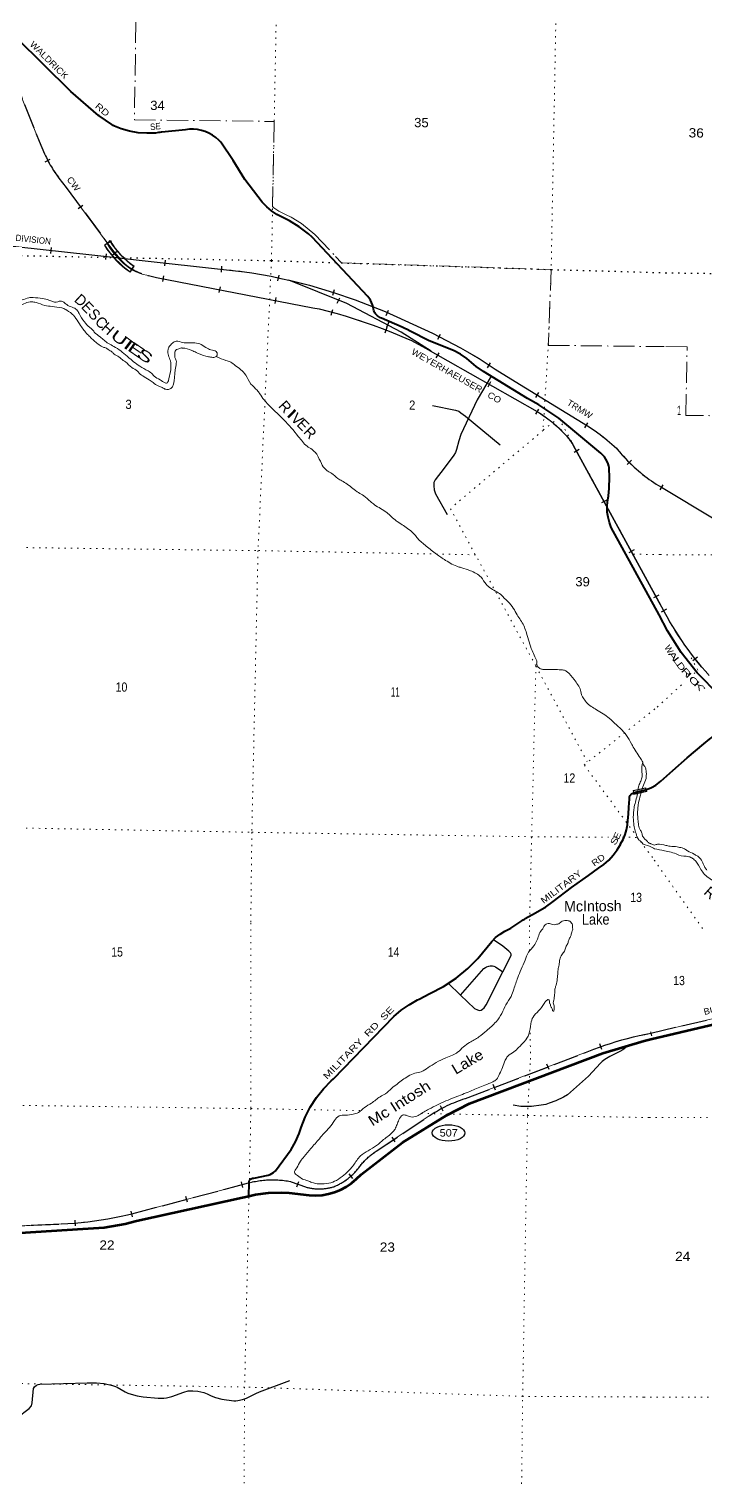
# Model space of a CAD drawing. Header units: feet. Extents: x -518066 to -250644, y -364975 to -177792.
# Drawn here: x -451300 to -438504, y -235210 to -207781 of the extents above; entities that cross this region are included whole.
import ezdxf
from ezdxf.enums import TextEntityAlignment as Align

# ---------------------------------------------------------------- set-up
doc = ezdxf.new("R2010")
doc.units = ezdxf.units.FT
doc.header["$LTSCALE"] = 80
doc.header["$PDMODE"] = 32
doc.header["$PDSIZE"] = 40
for name, pattern in [('DOT_DASHED', [7.7, 5, -1.2, 0.3, -1.2]), ('DOTTED', [1.5, 0.3, -1.2]), ('LONG_DASHED', [7.5, 6, -1.5])]:
    doc.linetypes.add(name, pattern=pattern)
for name, color, linetype, lineweight in [('17', 7, 'Continuous', 25), ('23', 7, 'Continuous', 70), ('26', 7, 'Continuous', 40), ('29', 7, 'Continuous', 25), ('34', 7, 'Continuous', 25), ('39', 7, 'Continuous', 13), ('41', 7, 'Continuous', 13), ('44', 7, 'DOT_DASHED', 13), ('6', 7, 'DOTTED', 25), ('61', 7, 'Continuous', 13), ('63', 7, 'Continuous', 25), ('7', 7, 'DOTTED', 13)]:
    doc.layers.add(name, color=color, linetype=linetype, lineweight=lineweight)
doc.layers.add('27', color=7, linetype='Continuous')

msp = doc.modelspace()

# ---------------------------------------------------------------- linework, layer by layer
at = {"layer": '17'}
msp.add_ellipse((-443357.71, -228692.23), major_axis=(-309.24, 1), ratio=0.500121, dxfattribs=at)
at = {"layer": '23'}
for points in [[(-439529.34, -226914.04), (-434125.42, -225642.27), (-431468.5, -225016.96)], [(-447139.09, -229888.56), (-447012.86, -229858.75), (-446763.25, -229826.82), (-446511.67, -229821.15), (-446371.89, -229829.41), (-445996.48, -229872.32), (-445874.56, -229876.67), (-445752.85, -229868.26), (-445632.69, -229847.17), (-445515.4, -229813.63), (-445402.25, -229768.02), (-445294.48, -229710.83), (-445193.29, -229642.69), (-445099.77, -229564.35), (-445014.96, -229476.66), (-445014.71, -229476.38), (-444232.1, -228874.19), (-443390.83, -228357.12), (-442960.15, -228136.66), (-440437.81, -227182.86), (-439657.02, -226949.31), (-439529.34, -226914.04)], [(-452065.04, -230619.61), (-450278.6, -230511.27), (-449875.95, -230483.72), (-449478.38, -230414.24), (-449263.02, -230358.28), (-447257.77, -229916.6), (-447139.09, -229888.56)]]:
    msp.add_lwpolyline(points, dxfattribs=at)
at = {"layer": '26'}
for points in [[(-439374.57, -218877.82), (-440277.3, -217225.05), (-440277.7, -217224.48), (-440312.89, -217129.55), (-440337.98, -217031.46), (-440352.67, -216931.28), (-440356.8, -216830.12), (-440350.35, -216729.07), (-440333.36, -216629.26), (-440331.61, -216621.59), (-440316.51, -216487.99), (-440310.14, -216265.24), (-440318.56, -216113.86), (-440319.95, -216088.92), (-440325.32, -216063.86), (-440338.82, -216017.67), (-440357.65, -215971.75), (-440381.17, -215928.06), (-440409.14, -215887.06), (-440441.23, -215849.21), (-440477.11, -215814.93), (-440516.37, -215784.58), (-441079.84, -215309.1), (-441271.68, -215153.37), (-441648.1, -214902.46), (-441865.85, -214780.82), (-442698.9, -214270.58), (-442837.01, -214172.69), (-442965.15, -214060.09), (-443009.59, -214025.23), (-443132.65, -213942.31), (-443263.7, -213872.71), (-443721.95, -213690.72), (-444084.59, -213508.51), (-444144.38, -213472.51), (-444184.78, -213453.53), (-444209.92, -213441.72), (-444234.78, -213430.82), (-444630.25, -213257.3), (-444643.25, -213252.2), (-444665.34, -213241.36), (-444686.19, -213228.27), (-444705.54, -213213.07), (-444723.21, -213195.93), (-444738.99, -213177.04), (-444752.7, -213156.6), (-444764.21, -213134.84), (-444773.37, -213112), (-444780.1, -213088.33), (-444786.31, -213052.33), (-444798.94, -213005.37), (-444816.41, -212959.99), (-444838.52, -212916.68), (-444848.77, -212900.93), (-444865.02, -212875.95), (-444888.42, -212850.93), (-445939.29, -211727.26), (-446010.3, -211663.17), (-446184.18, -211528.48), (-446371.18, -211412.71), (-446569.26, -211317.11), (-446608.61, -211294.58), (-446708.22, -211227.59), (-446800.28, -211150.55), (-446883.78, -211064.32), (-447216.75, -210633.68), (-447433.2, -210269.71), (-447667.43, -209925.87), (-447705.84, -209885.77), (-447763.42, -209835.64), (-447825.91, -209791.81), (-447892.64, -209754.75), (-447962.89, -209724.86), (-448035.87, -209702.49), (-448110.79, -209687.86), (-448186.83, -209681.15), (-448263.15, -209682.42), (-448338.93, -209691.66), (-448788.16, -209737.74), (-448795.64, -209738.86), (-448820.6, -209742.6), (-448845.64, -209745.46), (-448908.26, -209752.61), (-449072, -209758.06), (-449235.42, -209746.36), (-449396.72, -209717.64), (-449554.13, -209672.22), (-449680.94, -209620.74), (-449705.92, -209610.6), (-449730.94, -209593.52), (-449971.67, -209429.1), (-449985.08, -209418.46), (-450505.66, -208964.58), (-451538.46, -207946.78)], [(-437778.76, -220860.59), (-437805.45, -220833.42), (-438649.7, -219974.06), (-438953.04, -219593.92), (-439214.97, -219184.16), (-439374.57, -218877.82)], [(-439436.73, -222105.45), (-439341.32, -222029.23), (-439114.39, -221827.03), (-438840.47, -221585.23), (-438523.85, -221319.87), (-438416.34, -221234.78), (-438278.14, -221132.39), (-438115.75, -221034.14), (-438090.9, -221019.1), (-438065.75, -221005.56), (-437906.69, -220919.94), (-437778.76, -220860.59)], [(-439611.73, -222187.88), (-439593, -222182), (-439519.66, -222149.88), (-439436.73, -222105.45)], [(-442181.8, -224811.87), (-441968.39, -224672.13), (-441942.82, -224655.46), (-441918.39, -224639.96), (-441907.67, -224633.16), (-441710.61, -224524.71), (-441546.19, -224428.63), (-441524.39, -224414.08), (-441379.44, -224309), (-441028.5, -224041.61), (-440710.98, -223813.22), (-440517.14, -223676.81), (-440416.71, -223604.9), (-440324.35, -223522.89), (-440241.06, -223431.68), (-440167.77, -223332.26), (-440105.27, -223225.72), (-440100.48, -223216.38), (-440053.59, -223131.53), (-440015.82, -223042.24), (-439987.6, -222949.5), (-439969.22, -222854.32), (-439961.57, -222773.76), (-439954.77, -222655.94), (-439946.42, -222519.46), (-439935.9, -222369.67), (-439935.42, -222355.8), (-439933.49, -222342.06), (-439930.13, -222328.59), (-439925.39, -222315.56), (-439919.31, -222303.08), (-439911.96, -222291.31), (-439903.41, -222280.38), (-439893.78, -222270.4), (-439883.15, -222261.48), (-439871.65, -222253.72), (-439859, -222248), (-439842, -222242), (-439611.73, -222187.88)], [(-447139.09, -229888.56), (-447138.36, -229863.76), (-447132.34, -229661.58), (-447131.61, -229637.03), (-447131.42, -229611.58), (-447130.3, -229606.09), (-447128, -229598.76), (-447124.94, -229591.72), (-447121.17, -229585.03), (-447116.71, -229578.77), (-447111.63, -229573.01), (-447105.97, -229567.82), (-447099.8, -229563.24), (-447096.42, -229561.25), (-447067.78, -229551.28), (-447046.42, -229546.86), (-446773.89, -229490.55), (-446737.68, -229477.5), (-446703.03, -229460.75), (-446670.32, -229440.46), (-446639.92, -229416.87), (-446634.23, -229411.86), (-446339.88, -229007.31), (-446254.21, -228859.42), (-446184.46, -228703.39), (-446145.9, -228591.46), (-446070.64, -228392.1), (-445974.96, -228201.7), (-445859.89, -228022.34), (-445726.71, -227856), (-445576.88, -227704.49), (-445535.72, -227668.02), (-444391.75, -226489.83), (-444253.96, -226369.08), (-444104.3, -226263.4), (-443944.41, -226173.94), (-443915.36, -226159.96), (-443713, -226049.88), (-443456.36, -225917.64), (-443214.94, -225759.3), (-442991.4, -225576.6), (-442804.44, -225389.59), (-442541.23, -225067.11), (-442466.36, -224992.7), (-442384.12, -224926.52), (-442295.41, -224869.31), (-442181.8, -224811.87)]]:
    msp.add_lwpolyline(points, dxfattribs=at)
at = {"layer": '29'}
msp.add_line((-443362.88, -225855.18), (-443131.48, -226081.91), dxfattribs=at)
for points in [[(-442552.91, -214360), (-442814, -214807), (-443124, -215461), (-443164.81, -215580.96), (-443206.39, -215747.37), (-443229.49, -215806.3), (-443259, -215856), (-443440, -216099), (-443612, -216322), (-443633.75, -216374.85), (-443637, -216433), (-443629.13, -216511.21), (-443605, -216587), (-443383, -216977)], [(-443661, -214915), (-443225, -215004), (-443164.81, -215021.65), (-443123.23, -215049.39), (-443037, -215114), (-442378, -215661)], [(-442330.93, -225638.52), (-442175.95, -225329.49), (-442173.8, -225305.83), (-442184.54, -225280.02), (-442214.64, -225247.76), (-442330.72, -225153.13), (-442505.08, -225032.87)], [(-443131.48, -226081.91), (-442687.55, -225578.97), (-442659.6, -225557.46), (-442639.18, -225543.49), (-442592.96, -225531.66), (-442571.47, -225529.5), (-442527.4, -225528.43), (-442498.38, -225533.81), (-442468.29, -225544.56), (-442330.93, -225638.52)], [(-443131.48, -226081.91), (-442863.81, -226336.03), (-442813.3, -226360.76), (-442769.23, -226370.44), (-442741.23, -226365.8), (-442714.41, -226350.01), (-442684.32, -226322.05), (-442644.55, -226267.21), (-442330.93, -225638.52)], [(-439979.92, -227053.86), (-440058.59, -227118.89), (-440117.7, -227152.23), (-440306.86, -227246.87), (-440400.37, -227303.85), (-440449.81, -227340.42), (-440483.13, -227371.61), (-440710.98, -227616.79), (-441050.62, -227922.19), (-441106.5, -227967.35), (-441181.74, -228014.67), (-441325.77, -228085.65), (-441454.74, -228130.81), (-441513.86, -228151.24), (-441605.21, -228167.38), (-441785.78, -228188.88), (-441892.19, -228194.25), (-441992.14, -228188.88), (-442134.01, -228163.07)], [(-447647.56, -233733.45), (-447425.07, -233764.64), (-447384.23, -233766.79), (-447345.54, -233762.49), (-447255.25, -233740.98), (-447203.66, -233721.63), (-447184.32, -233713.02), (-447104.78, -233680.76), (-447008.05, -233626.99), (-446937.11, -233594.73), (-446363.16, -233383.96)], [(-451766.22, -234262.54), (-451293.3, -233914.11), (-451253.54, -233863.57), (-451237.41, -233806.57), (-451211.62, -233535.58), (-451197.65, -233502.24), (-451160.03, -233471.06), (-451128.86, -233459.23), (-451095.54, -233449.55), (-450197, -233423.74), (-450019.66, -233426.97), (-449874.56, -233440.95), (-449718.71, -233474.28), (-449659.6, -233492.57), (-449629.5, -233505.47), (-449479.03, -233595.8), (-449427.44, -233619.46), (-449367.25, -233638.82), (-449251.17, -233673.23), (-449141.54, -233690.44), (-448855.64, -233716.24), (-448749.24, -233715.17), (-448698.72, -233709.79), (-448597.69, -233686.13), (-448369.83, -233600.1), (-448289.22, -233579.67), (-448197.86, -233574.29), (-448102.2, -233581.83), (-447991.49, -233608.7), (-447928.08, -233633.44), (-447849.62, -233673.23), (-447770.09, -233703.34), (-447647.56, -233733.45)]]:
    msp.add_lwpolyline(points, dxfattribs=at)
at = {"layer": '34'}
for p, q in [((-450883.8, -212034.32), (-450871.71, -211923.89)), ((-449847.42, -212149.2), (-449835.34, -212038.77)), ((-448729.49, -212270.6), (-448717.29, -212160.19)), ((-447658.89, -212386.17), (-447646.69, -212275.76)), ((-448768.26, -212565.07), (-448747.01, -212456.04)), ((-446587.21, -212552.55), (-446564.47, -212443.82)), ((-447698.45, -212776.22), (-447677.2, -212667.19)), ((-445550.8, -212824.9), (-445518.92, -212718.49)), ((-446641.01, -212979.62), (-446619.76, -212870.58)), ((-445578.35, -213202.3), (-445548.81, -213095.21)), ((-445464.07, -212973.2), (-445417.77, -212872.23)), ((-444538.07, -213207.2), (-444491.77, -213106.23)), ((-444524.54, -213427.45), (-444484.11, -213323.99)), ((-444560.54, -213534.45), (-444520.11, -213430.99)), ((-443562.92, -213658.05), (-443512.23, -213559.2)), ((-443589.58, -214009.47), (-443534.73, -213912.88)), ((-442623.75, -214197.68), (-442562.21, -214105.2)), ((-442610.36, -214557.44), (-442555.51, -214460.84)), ((-441705.43, -214763.64), (-441647.21, -214669.05)), ((-441708.87, -215077.86), (-441646.9, -214985.67)), ((-440778.17, -215337.44), (-440719.94, -215242.84)), ((-439370.04, -218642.48), (-440996.26, -215664.86)), ((-440885.23, -215748.27), (-440982.72, -215801.51)), ((-439976.72, -216029.14), (-439898.13, -215950.64)), ((-439354.53, -216511.98), (-439298.14, -216417.76)), ((-440364.86, -216706.54), (-440462.35, -216759.77)), ((-439846.43, -217650.31), (-439943.92, -217703.55)), ((-439380, -218506.42), (-439477.49, -218559.67)), ((-439233.71, -218774.14), (-439332.19, -218825.55)), ((-438647.87, -219679.12), (-438734.32, -219748.87))]:
    msp.add_line(p, q, dxfattribs=at)
at = {"layer": '34', "lineweight": 13}
for p, q in [((-449761.35, -211797.48), (-449872.1, -211873.75)), ((-449861.46, -211876.13), (-449763.12, -211808.4)), ((-449320.3, -212276.38), (-449387.75, -212378.79)), ((-449309.55, -212274.61), (-449385.15, -212389.4)), ((-440995.28, -215664.33), (-439372.7, -218635.28)), ((-439521.26, -226801.72), (-431914.93, -225009.3)), ((-443037.38, -228039.16), (-440607.79, -227108.34)), ((-444725.25, -229037.5), (-443704.62, -228358.6)), ((-449351.87, -230224.45), (-447101.22, -229629.23)), ((-446337.16, -229616.68), (-446068.99, -229716.56))]:
    msp.add_line(p, q, dxfattribs=at)
for points in [[(-451693.4, -208453.68), (-451610.3, -208652.41), (-451107.49, -209909.26), (-451004.45, -210146.63)], [(-450733.55, -210606.01), (-450598.08, -210786.68), (-449693.19, -212002.05), (-449562.05, -212170.44)], [(-456563, -211356.13), (-449215.2, -212160.27), (-447561.28, -212342.9)], [(-449069.78, -212445.85), (-448885.85, -212487.42), (-445925.09, -213064.4), (-445810.27, -213084.14)], [(-445990.48, -212637.08), (-445534.01, -212773.85), (-445124.09, -212915.21), (-444556.53, -213136.75), (-443661.96, -213546.86), (-443130.85, -213819.25), (-442778.29, -214027.13), (-442476.34, -214228.09), (-442094.86, -214460.87), (-440728, -215302.15)], [(-444073.98, -213679.45), (-443797.9, -213826.36), (-441682.12, -215027.95), (-441676.17, -215031.95)], [(-439328.19, -216465.84), (-438332.17, -217061.89), (-438158.24, -217171.66)]]:
    msp.add_lwpolyline(points, dxfattribs=at)
at = {"layer": '34'}
for points in [[(-456562.89, -211355.03), (-449708.43, -212105.17)], [(-449703.39, -212105.72), (-449215.08, -212159.18), (-447561.16, -212341.81), (-447219.41, -212381.13), (-447084.1, -212402.14), (-446900.82, -212432.7), (-446717.32, -212466.65), (-446533.91, -212505), (-446352.09, -212545.15), (-446171.11, -212588.37), (-445990.18, -212636.02), (-445533.67, -212772.8), (-445123.72, -212914.18), (-444556.11, -213135.74), (-443661.49, -213545.88), (-443130.33, -213818.3), (-442777.71, -214026.2), (-442475.74, -214227.16), (-442094.29, -214459.93), (-440727.42, -215301.22), (-440678.44, -215331.99), (-440630.42, -215363.7), (-440582.94, -215396.26), (-440535.52, -215429.56), (-440489.09, -215463.8), (-440443.45, -215498.71), (-440397.88, -215534.36), (-440353.28, -215570.97), (-440309.5, -215608.23), (-440265.95, -215646.51), (-440223.49, -215685.29), (-440181.38, -215724.64), (-440163.58, -215742.06), (-440126.24, -215787.06), (-440088.11, -215830.92), (-440049.21, -215874.13), (-440009.6, -215917.19), (-439969.14, -215959.14), (-439928.14, -216000.2), (-439919.81, -216008.52), (-439882.18, -216045.27), (-439843.93, -216080.94), (-439805.05, -216115.98), (-439765.53, -216150.8), (-439725.38, -216184.56), (-439684.81, -216217.46), (-439643.6, -216250.15), (-439601.77, -216281.77), (-439559.51, -216312.55), (-439516.4, -216342.89), (-439473.1, -216372.17), (-439429.35, -216401.02), (-439384.78, -216428.99), (-439328.07, -216463.11)], [(-449034.95, -212452.59), (-448885.63, -212486.34), (-445924.9, -213063.31), (-445810.05, -213083.06), (-445636.45, -213126.67), (-445464.86, -213174.01), (-445294, -213224.31), (-445122.64, -213276.86), (-444953.23, -213333.13), (-444785.55, -213392.13), (-444617.38, -213453.37), (-444451.16, -213518.34), (-444286.66, -213586.05), (-444121.9, -213656.97), (-444073.5, -213678.46), (-443797.37, -213825.4), (-441681.55, -215027.01), (-441675.57, -215031.03), (-441649.14, -215047.35), (-441612.66, -215070.84), (-441576.8, -215094.78), (-441541.03, -215119.42), (-441506.05, -215144.64), (-441471.17, -215170.57), (-441437.09, -215197.08), (-441403.25, -215224.09), (-441370.01, -215251.54), (-441337.07, -215279.85), (-441304.92, -215308.74), (-441273.17, -215337.93), (-441241.72, -215367.96), (-441211.02, -215398.25), (-441180.74, -215429.16), (-441151.13, -215460.88), (-441126.73, -215487.52), (-441100.6, -215519.98), (-441075.37, -215552.85), (-441050.69, -215586.16)], [(-443688.25, -213887.37), (-444252.19, -213526.9), (-445286.4, -212979.64), (-446382.16, -212538.51)], [(-441050.69, -215586.16), (-441026.24, -215619.96), (-441002.68, -215654.17), (-440996.28, -215663.69)], [(-439328.07, -216463.11), (-438331.61, -217060.96)], [(-438495.52, -219948.75), (-438563.74, -219868.89), (-438630.62, -219787.85), (-438697.01, -219705.54), (-438761.22, -219622.04), (-438823.66, -219537.8), (-438885.63, -219452.28), (-438945.39, -219365.59), (-439003.42, -219278.14), (-439060.5, -219189.03), (-439115.44, -219099.59), (-439169.48, -219009.35), (-439221.73, -218917.48), (-439271.83, -218825.29), (-439320.59, -218731.9), (-439370.04, -218642.48)]]:
    msp.add_lwpolyline(points, dxfattribs=at)
at = {"layer": '34', "lineweight": 13}
for centre, radius, start, end in [((-448919.34, -209226.6), 2279.07, 203.80899, 217.24717), ((-448428.02, -210999.77), 1688.11, 211.21132, 235.46232), ((-448428.02, -210999.77), 1680.11, 211.44012, 235.16395), ((-448433.12, -211004.98), 1625.07, 211.2113, 235.60127), ((-448347.12, -210912.05), 1675.86, 212.33479, 234.49983), ((-448347.12, -210912.05), 1667.86, 212.0295, 234.78402), ((-448896.42, -211558.32), 904.29, 222.60183, 258.94755), ((-448893.29, -225424.37), 13149.11, 82.68707, 84.18595), ((-448771.35, -222956.99), 10688.02, 74.91888, 81.65171), ((-448244.66, -223014), 10223.92, 65.92489, 76.22514), ((-442969.95, -217145.41), 2478.02, 41.97068, 58.52662), ((-442469.46, -218110.31), 3304.31, 45.76564, 58.19516), ((-442972.22, -216990.46), 2378.95, 33.87984, 39.15836), ((-437582.36, -213625.25), 3339.3, 219.35548, 225.55603), ((-437807.73, -213870.9), 3006.13, 225.34432, 239.52318), ((-433952.67, -215977.9), 6032.23, 206.19107, 222.15893), ((-438331.27, -233109.73), 6418.66, 100.6778, 110.77332), ((-442241.25, -230558.67), 2642.3, 107.53573, 123.62965), ((-444067.03, -230063.35), 1218.87, 122.68562, 142.7322), ((-445941.36, -228678.99), 1111.54, 291.78329, 324.44848), ((-446691.34, -231318.32), 1738.11, 78.24223, 103.63982), ((-445808.09, -228796.98), 955.87, 254.16017, 286.98438), ((-451054.45, -223124.6), 7301.14, 272.83734, 283.48519), ((-449299.07, -267144.96), 36754.61, 92.17354, 93.99354)]:
    msp.add_arc(centre, radius, start, end, dxfattribs=at)
at = {"layer": '34'}
msp.add_arc((-448829.01, -211467.2), 1006.72, 257.16094, 258.15233, dxfattribs=at)
msp.add_point((-449763.12, -211808.4), dxfattribs=at)
at = {"layer": '39'}
for p, q in [((-439527.26, -223213.11), (-439509.26, -223219.36)), ((-439509.26, -223219.36), (-439458, -223240))]:
    msp.add_line(p, q, dxfattribs=at)
for points in [[(-451846.64, -211803.58), (-451907.89, -211994.11), (-451925.3, -212104.34), (-451939.86, -212146.33), (-451948.8, -212220.52), (-451885.3, -212448.16), (-451879.52, -212468.3), (-451834.41, -212557.18), (-451790.06, -212708.29), (-451674.85, -212976.69), (-451659.04, -212996.96), (-451546.82, -213016.34), (-451466.47, -213013.27), (-451424.16, -213001.72), (-451309.16, -212956.9), (-451250.87, -212951.55), (-451166.67, -212962.58), (-451000.66, -213016.73), (-450860.34, -213036.45)], [(-451760.06, -211811.47), (-451705.07, -211992.47), (-451676.91, -212153.44), (-451668.06, -212251.93), (-451687.15, -212336.03), (-451695.38, -212352), (-451760.43, -212417.49), (-451766.67, -212435.49), (-451763.27, -212485.73), (-451736.03, -212558.34), (-451653.57, -212711.9), (-451620.44, -212794.61), (-451561.25, -212881.65), (-451539.42, -212901.98), (-451427.1, -212913.34), (-451304.12, -212872.62), (-451221.75, -212869.57), (-451047.28, -212887.69), (-450921.14, -212917.27), (-450887.16, -212929.72), (-450815.18, -212954.67), (-450696.5, -212937.98), (-450640.5, -212956.71), (-450584.86, -213003.55), (-450393.31, -213104.19), (-450351.95, -213170.93), (-450251.44, -213326.72), (-450154.33, -213432.27), (-450110.58, -213466.92), (-450063.05, -213521.69), (-449953.73, -213613.33), (-449796.62, -213737.65), (-449692.89, -213795.1), (-449444.13, -213978.73), (-449430.23, -213990.94)], [(-450860.34, -213036.45), (-450679.99, -213066.68), (-450602.03, -213095.71), (-450586.1, -213105.94), (-450452.85, -213211.91), (-450413.31, -213262.58), (-450322.61, -213400.18), (-450192.1, -213566.35), (-450126.63, -213631.37), (-449973.61, -213761.68), (-449883.87, -213812.93), (-449817.91, -213837.8), (-449802.01, -213852.04), (-449724.3, -213901.15), (-449686.67, -213943.75), (-449642.74, -213964.35), (-449555.19, -214029.63), (-449473.56, -214086.81), (-449352.36, -214192.65), (-449248.82, -214264.13), (-449234.94, -214278.36), (-449147.5, -214353.68), (-449023.88, -214425.4), (-448950.25, -214480.48), (-448854.62, -214541.84), (-448792.67, -214566.67), (-448726.83, -214601.57), (-448660.68, -214610.38), (-448522.82, -214172.28), (-448513.42, -214059.95), (-448536.84, -214003.45), (-448538.23, -213953.24), (-448537.59, -213901.05), (-448523.13, -213867.08), (-448484.71, -213845.45), (-448410.16, -213824.23), (-448398.11, -213824.38), (-448219.97, -213870.65), (-448134.1, -213909.81), (-448092.19, -213930.38), (-447902.17, -213990.84), (-447819.97, -214001.85), (-447801.93, -214004.07), (-447759.58, -213988.51), (-447743.22, -213964.6)], [(-449430.23, -213990.94), (-449201.5, -214170.32), (-449045.95, -214258.49), (-448964.37, -214319.69), (-448932.68, -214356.2), (-448819.07, -214425.81), (-448723.43, -214487.16), (-448697.41, -214493.5), (-448668.93, -214463.71), (-448650.11, -214401.69), (-448623.93, -214064.68), (-448658.84, -213963.87), (-448669.78, -213873.39), (-448650.96, -213811.36), (-448626.43, -213775.51), (-448616.24, -213763.59), (-448585.71, -213729.81), (-448515.01, -213694.5), (-448386.84, -213722.11), (-448290.51, -213727.26), (-448037.88, -213758.34), (-447926.31, -213829.93), (-447828.38, -213867.23), (-447742.54, -213908.4), (-447739.07, -213929.54)], [(-447739.07, -213929.54), (-447739.14, -213946.05), (-447741.12, -213977.81), (-447741.51, -213988.72)], [(-447741.51, -213988.72), (-447575.7, -214058.94), (-447481.72, -214092.17), (-447396.18, -214157.42), (-447290.71, -214234.97), (-447197.58, -214338.46), (-447099.23, -214506.27), (-446980.22, -214626.14), (-446934.78, -214686.92), (-446847.91, -214808.4), (-446566.27, -215094.83), (-446476.99, -215184.23), (-446201.72, -215498.69), (-446035.3, -215683.36), (-445941.7, -215746.71), (-445862.32, -215823.94), (-445846.55, -215848.22), (-445764.22, -216011.82), (-445683.29, -216127.23), (-445625.56, -216168.07), (-445569.72, -216198.84), (-445456.43, -216294.54), (-445378.69, -216341.64), (-445277.04, -216403.07), (-445062.15, -216564.23), (-444964.48, -216623.6), (-444837.32, -216733.52), (-444761.73, -216792.65), (-444528.63, -216941.96), (-444347.79, -217096.69), (-444315.94, -217119.15), (-444108.84, -217260.14), (-444001.6, -217357.77), (-443942.26, -217430.76), (-443781.37, -217575.21), (-443586.46, -217728.1), (-443415.23, -217846.57), (-443293.59, -217916.27), (-443173.75, -217967.88), (-443107.72, -217986.73), (-442945.77, -218042.85), (-442742.48, -218167.72), (-442647.68, -218297.34), (-442554.33, -218380.76), (-442345.17, -218517.76), (-442333.3, -218531.96), (-442204.32, -218657.97), (-442111.51, -218785.55), (-442044.69, -218904.8), (-441977.64, -219003.97), (-441881.96, -219225.96), (-441777.54, -219554.47), (-441722.76, -219671.56), (-441687.92, -219778.39), (-441690.35, -219812.49), (-441686.54, -219830.61), (-441656.95, -219873.12), (-441601.13, -219905.91), (-441538.99, -219914.67), (-441261.94, -219917.94), (-441243.9, -219920.17), (-441165.71, -219929.11), (-441111.86, -219959.87), (-440981.13, -220105.97), (-440910.03, -220203.19), (-440859.06, -220304.18), (-440828.34, -220418.99), (-440810.63, -220449.32), (-440749.46, -220536.37), (-440556.41, -220677.19), (-440317.42, -220836.62), (-440180.41, -220962.73), (-440104.96, -221031.88), (-439992.1, -221161.71), (-439895.64, -221319.46), (-439877.97, -221351.79), (-439730.27, -221588.45), (-439683.1, -221671.32), (-439673.5, -221707.57), (-439636.04, -221764.24), (-439618.76, -221828.68), (-439616.22, -221949.19), (-439620.62, -221981.26), (-439670.31, -222103.14), (-439711.73, -222252.32)], [(-439683.1, -221676.2), (-439701.17, -221835.75), (-439695.78, -221888.01), (-439698.75, -221966.28), (-439729.89, -222050.23), (-439761.08, -222138.21), (-439780.07, -222270.7)], [(-439780.07, -222270.7), (-439842.01, -222516.72), (-439852.78, -222576.82), (-439859.03, -222759.46), (-439842.63, -222896.18), (-439817.73, -222994.85), (-439780.92, -223103.71), (-439759.3, -223142.1), (-439709.58, -223180.84), (-439701.69, -223192.98), (-439551.94, -223261.01), (-439460, -223309)], [(-439711.73, -222252.31), (-439735.34, -222331.26), (-439767.27, -222479.46), (-439778.36, -222565.66), (-439774.64, -222754.44), (-439759.9, -222863.02), (-439724.99, -222963.83), (-439705.29, -222994.18), (-439688.08, -223064.65), (-439682.2, -223076.76), (-439595.03, -223172.16), (-439545.28, -223208.88), (-439527.26, -223213.11)], [(-439458, -223240), (-439403.8, -223223.48), (-439244.82, -223246.01), (-439166.39, -223261.29), (-439031.46, -223273.38), (-438939.02, -223294.9), (-438888.88, -223313.79), (-438837.01, -223350.85), (-438706.8, -223409.23), (-438680.89, -223429.77), (-438628.93, -223460.78), (-438555.7, -223552.56), (-438529.59, -223605.48)], [(-439460, -223309), (-439270.54, -223346.39), (-439021.56, -223418.64), (-438997.52, -223429.07), (-438812.44, -223460.05), (-438738.3, -223491.39), (-438678.64, -223546.7), (-438580.17, -223703.36), (-438510.98, -223795.09), (-438405.4, -223881.32), (-438203.56, -224003.24), (-438117.93, -224075.06), (-438060.26, -224128.32), (-438012.87, -224195.54), (-437909.49, -224293.82), (-437897.54, -224304.08), (-437847.81, -224349.16), (-437626.39, -224509.67), (-437570.6, -224554.85), (-437340.69, -224687.27), (-437304.58, -224699.9), (-437148.5, -224780.84), (-437146.64, -224790.94), (-437122.72, -224809.44), (-437055.05, -224868.9), (-436995.37, -224911.7)], [(-438529.59, -223605.48), (-438522.16, -223630.62), (-438504.61, -223662.66), (-438485.94, -223690.1), (-438469.95, -223715.7)], [(-441575.86, -224824.12), (-441597.12, -224848.69), (-441651.27, -224949.55), (-441686.65, -225049.66), (-441742.11, -225147.5), (-441844.11, -225270.91), (-441910.19, -225416.88), (-441986.69, -225592.89), (-442046.87, -225748.99), (-442123.93, -225971.25), (-442173.79, -226105.36), (-442274.22, -226264.98), (-442350.55, -226426.91), (-442459.01, -226586.43), (-442637.95, -226755.12), (-442784.12, -226873.95), (-442960.27, -226978.33), (-443077.89, -227063.33), (-443187.67, -227164.51), (-443280.8, -227219.65), (-443408.06, -227270.35), (-443594.1, -227360.52), (-443744, -227455.17), (-443873.6, -227533.99), (-443998.56, -227560.58), (-444121.87, -227617.35), (-444332.73, -227765.53), (-444436.25, -227848.7), (-444552.06, -227949.81), (-444653.26, -228006.86), (-444817.54, -228127.47), (-444949.24, -228212.29), (-445064.92, -228303.35), (-445163.84, -228338.31), (-445308.8, -228356.6), (-445429.57, -228369.17), (-445519.1, -228458.54), (-445611.15, -228590.11), (-445714.94, -228695.39), (-445802.65, -228800.88), (-445967.76, -228989.85), (-446092.19, -229139.12), (-446163.63, -229228.72), (-446231.46, -229352.55), (-446276.74, -229440.47), (-446217.14, -229499.53), (-446121.44, -229565.08), (-446021.33, -229598.51), (-445945.31, -229629.63), (-445808.95, -229657.48), (-445621.82, -229643.73), (-445480.47, -229591.21), (-445340.55, -229490.4), (-445228.74, -229387.23), (-445095.98, -229213.94), (-445024.57, -229126.35), (-444882.71, -229031.6), (-444720.65, -228929.06), (-444586.64, -228818.12), (-444416.1, -228679.49), (-444371.13, -228617.71), (-444331.88, -228529.72), (-444296.69, -228445.7), (-444229.27, -228356.05), (-444158.92, -228356.93), (-444070.87, -228390.21), (-443960.1, -228373.49), (-443866.99, -228320.36), (-443684.86, -228220.09), (-443531.13, -228141.57), (-443201.78, -228002.92), (-442918.98, -227889.82), (-442674.51, -227788.31), (-442516.94, -227723.92), (-442452.08, -227680.49), (-442392.49, -227572.65), (-442334.73, -227450.7), (-442284.82, -227312.57), (-442237.69, -227238.75), (-442120.12, -227157.77), (-442032.65, -227072.4), (-441924.82, -226965.15), (-441836.62, -226819.46), (-441798.07, -226622.86), (-441758.38, -226498.68), (-441654.44, -226381.33), (-441585.1, -226295.82)], [(-441585.1, -226295.82), (-441560.48, -226257.83), (-441535.95, -226223.95), (-441519.55, -226198.01), (-441493.13, -226174.21), (-441480.95, -226164.31), (-441462.91, -226168.56), (-441449.08, -226188.84), (-441445.3, -226209), (-441439.71, -226245.27), (-441435.74, -226249.34), (-441428.11, -226283.62), (-441400.5, -226328.21), (-441392.85, -226360.48), (-441379.09, -226386.79), (-441366.91, -226376.89), (-441360.37, -226334.74), (-441358.03, -226306.62), (-441375.15, -226225.96), (-441364.47, -226173.81), (-441355.56, -226101.53), (-441348.82, -226043.29), (-441348.12, -225984.98), (-441331.27, -225920.84), (-441303.76, -225806.56), (-441292.21, -225682.03), (-441280.87, -225575.59), (-441261.69, -225485.33), (-441254.72, -225406.99), (-441213.43, -225317.01), (-441162.33, -225247.27), (-441137.29, -225171.17), (-441102.3, -225103.23), (-441081.43, -225039.14), (-441050.48, -224973.17), (-441040.14, -224949.16), (-441029.58, -224907.07), (-441019.05, -224866.98), (-441002.95, -224834.55)], [(-441575.86, -224824.13), (-441567, -224810.05), (-441553, -224785.05), (-441528, -224748.05), (-441495, -224731.05), (-441447, -224725.05), (-441412, -224737.05), (-441358, -224748.05), (-441313, -224740.05), (-441273, -224729.05), (-441240, -224706.05), (-441207, -224682.05), (-441155, -224671.05), (-441110, -224671.05), (-441075, -224677.05), (-441054, -224690.05), (-441029, -224717.05), (-441013, -224752.05), (-441012, -224781.05), (-441002.95, -224834.55)]]:
    msp.add_spline(points, degree=3, dxfattribs=at)
at = {"layer": '44'}
for points in [[(-410302.53, -186281.38), (-411714.05, -186265.16), (-411719.45, -187622.13), (-412049.74, -187620.53), (-412068.54, -188873.6), (-411751.86, -188876.39), (-411772.12, -191549.78), (-414492.35, -191515.34), (-414593.68, -196809.54), (-414701.92, -202159.88), (-419983.12, -202064.22), (-420078.15, -207393.06), (-422670.26, -207351.82), (-422724.29, -209887.4), (-424087.69, -209881.75), (-424162.86, -212682.52), (-425520.43, -212657.6), (-430797.01, -212548.26), (-431061.23, -212548.34), (-431140.21, -215195.16), (-438866.63, -215100.55), (-438842.32, -213803), (-439276.73, -213798.29)], [(-438942.1, -196423.1), (-441082.7, -196389.02), (-446392.71, -196252.1), (-451684.88, -196133.64), (-451799.3, -201423.57), (-449176, -201485), (-449304, -209501), (-446659, -209534), (-446689, -211145)], [(-446689, -211145), (-446663.1, -211167.55), (-446569, -211230.84), (-446534.28, -211250.71), (-446432, -211300), (-446335.04, -211346.87), (-446141.36, -211466.78), (-445886.68, -211673.71), (-445497, -212089), (-445385, -212210)], [(-445385, -212210), (-441416.25, -212338.05), (-441470, -213774), (-439276.73, -213798.29)]]:
    msp.add_lwpolyline(points, dxfattribs=at)
at = {"layer": '6'}
for p, q in [((-451691.68, -212069.02), (-449706.51, -212108.92)), ((-449501.96, -212113.04), (-446709.24, -212169.21))]:
    msp.add_line(p, q, dxfattribs=at)
for points in [[(-446709.24, -212169.21), (-441416.25, -212338.05), (-439249.76, -212398.07)], [(-439249.76, -212398.07), (-436097.94, -212448.83), (-431061.23, -212548.34)]]:
    msp.add_lwpolyline(points, dxfattribs=at)
at = {"layer": '61'}
for p, q in [((-439865.42, -222208.23), (-439621.41, -222153.82)), ((-439621.41, -222153.82), (-439605.09, -222227.03))]:
    msp.add_line(p, q, dxfattribs=at)
msp.add_lwpolyline([(-439855.87, -222214.29), (-439627.47, -222163.36), (-439614.63, -222220.96), (-439843.03, -222271.89)], close=True, dxfattribs=at)
msp.add_lwpolyline([(-439605.09, -222227.03), (-439849.1, -222281.44), (-439865.42, -222208.23)], dxfattribs=at)
at = {"layer": '63'}
for p, q in [((-450995.32, -210296.2), (-450896.42, -210245.63)), ((-450370.13, -211182.81), (-450281.03, -211116.48)), ((-449719.78, -212059.63), (-449632.13, -211991.38)), ((-439507.92, -226853.54), (-439526.64, -226774.1)), ((-440456.89, -227109.9), (-440493.14, -227005.39)), ((-441456.28, -227493.5), (-441495.85, -227390.21)), ((-442471.14, -227879.51), (-442510.71, -227776.23)), ((-443458.63, -228277.06), (-443510.59, -228179.42)), ((-444366, -228862.79), (-444427.26, -228770.69)), ((-445166.85, -229552.76), (-445239.79, -229469.61)), ((-447251.14, -229726.92), (-447279.42, -229619.99)), ((-446232.29, -229712.83), (-446193.68, -229609.18)), ((-448301.51, -230002.01), (-448329.79, -229895.07)), ((-450417.43, -230451.5), (-450427.97, -230341.4)), ((-449337.42, -230278.67), (-449365.7, -230171.73))]:
    msp.add_line(p, q, dxfattribs=at)
at = {"layer": '63', "linetype": 'LONG_DASHED'}
msp.add_line((-439527.18, -226801.99), (-431916.23, -225008.48), dxfattribs=at)
for points in [[(-451609.28, -208652), (-451106.48, -209908.84), (-451003.44, -210146.19), (-450987.14, -210182.57), (-450970.1, -210218.36), (-450952.43, -210253.9), (-450934.25, -210289.45), (-450915.34, -210324.42), (-450895.88, -210358.92), (-450875.91, -210393.44), (-450855.23, -210427.37), (-450833.99, -210460.83), (-450812.04, -210494.22), (-450789.65, -210526.92), (-450766.83, -210559.42), (-450743.18, -210591.56), (-450732.67, -210605.35), (-450597.2, -210786.02), (-449692.31, -212001.39), (-449564.01, -212155.12)], [(-445045.47, -229335.15), (-445037.9, -229324.62), (-445024.87, -229307.7), (-445011.53, -229291.17), (-444997.9, -229274.87), (-444984, -229258.63), (-444969.78, -229242.76), (-444955.36, -229227.22), (-444940.66, -229211.73), (-444925.64, -229196.64), (-444910.41, -229181.85), (-444894.82, -229167.2), (-444879.08, -229152.97), (-444863.15, -229138.88), (-444846.82, -229125.08), (-444830.36, -229111.7), (-444813.6, -229098.54), (-444796.73, -229085.63), (-444779.46, -229073.02), (-444762.15, -229060.74), (-444744.45, -229048.75), (-444726.71, -229037.13), (-444725.85, -229036.58), (-443705.23, -228357.68), (-443666.56, -228332.28), (-443627.53, -228307.91), (-443588.07, -228284.2), (-443548.08, -228260.78), (-443507.74, -228238.38), (-443467.17, -228216.81), (-443426.09, -228195.52), (-443384.64, -228175.25), (-443342.99, -228155.79), (-443300.66, -228136.84), (-443258.34, -228118.86), (-443215.73, -228101.31), (-443172.53, -228084.63), (-443129.33, -228068.91), (-443085.69, -228053.86), (-443041.98, -228039.39), (-443037.74, -228038.12), (-440608.18, -227107.31), (-440502.91, -227068.06), (-440397.33, -227031.45), (-440291.07, -226996.63), (-440183.75, -226962.79), (-440076.12, -226931.57), (-439968.4, -226902.39), (-439859.63, -226874.17), (-439750.55, -226848.59), (-439641.39, -226825.03), (-439530.97, -226802.99), (-439527.19, -226801.99)], [(-450185.04, -230372.97), (-450058.68, -230356.47), (-449933.16, -230337.83), (-449806.99, -230317.69), (-449681.68, -230294.67), (-449557.22, -230269.49), (-449432.12, -230242.1), (-449352.14, -230223.38), (-447101.49, -229628.16), (-447071.86, -229621.16), (-447042.24, -229614.86), (-447012.51, -229609.08), (-446982.53, -229603.59), (-446952.53, -229598.82), (-446922.61, -229594.6), (-446892.42, -229590.68), (-446862.23, -229587.47), (-446832.09, -229584.8), (-446801.66, -229582.61), (-446771.45, -229581), (-446741.15, -229579.74), (-446710.69, -229579.15), (-446680.45, -229579.15), (-446650.08, -229579.65), (-446619.8, -229580.54), (-446589.36, -229582.1), (-446559.17, -229584.07), (-446528.81, -229586.73), (-446498.71, -229589.81), (-446468.49, -229593.4), (-446438.49, -229597.57), (-446408.53, -229602.28), (-446378.65, -229607.39), (-446348.79, -229613.2), (-446336.86, -229615.62), (-446068.65, -229715.51), (-446052.59, -229719.97), (-446036.48, -229724.04), (-446020.28, -229727.85), (-446003.95, -229731.48), (-445987.6, -229734.74), (-445971.27, -229737.69), (-445954.79, -229740.47), (-445938.3, -229742.87), (-445921.83, -229744.96), (-445905.18, -229746.81), (-445888.64, -229748.32), (-445872.04, -229749.66), (-445855.36, -229750.62), (-445838.77, -229751.26), (-445822.09, -229751.62), (-445805.46, -229751.78), (-445788.72, -229751.56), (-445772.12, -229751.11), (-445755.42, -229750.29), (-445738.84, -229749.24), (-445722.19, -229747.91), (-445705.64, -229746.26), (-445689.11, -229744.3), (-445672.62, -229742.13), (-445656.11, -229739.56), (-445639.63, -229736.8), (-445623.27, -229733.7), (-445606.95, -229730.38), (-445590.71, -229726.66), (-445574.51, -229722.72), (-445558.44, -229718.55), (-445542.39, -229714.07), (-445529.24, -229710.12), (-445511.28, -229702.83), (-445493.54, -229695.13), (-445475.93, -229687.14), (-445458.29, -229678.9), (-445440.93, -229670.29), (-445423.79, -229661.41), (-445406.63, -229652.27), (-445389.74, -229642.78), (-445373.07, -229633.01), (-445356.43, -229622.89), (-445340.11, -229612.54), (-445323.89, -229601.98), (-445307.82, -229591.03), (-445292.09, -229579.83), (-445276.47, -229568.33), (-445261.04, -229556.66), (-445245.78, -229544.58), (-445230.8, -229532.38), (-445216, -229519.77), (-445201.47, -229507.03), (-445187.08, -229493.98), (-445173.01, -229480.71), (-445159.17, -229467.16), (-445145.52, -229453.45), (-445132.13, -229439.38), (-445118.92, -229425.13), (-445106.06, -229410.65), (-445093.37, -229396.02), (-445081.05, -229381.06), (-445068.92, -229365.93), (-445057.08, -229350.67), (-445045.47, -229335.15)], [(-451858.88, -230478.49), (-451216.97, -230437.36), (-450693.09, -230415.69), (-450565.53, -230408.64), (-450438.86, -230398.7), (-450312.27, -230386.59), (-450185.04, -230372.97)]]:
    msp.add_lwpolyline(points, dxfattribs=at)
msp.add_arc((-448829.01, -211467.2), 1006.72, 223.10483, 256.55273, dxfattribs=at)
at = {"layer": '7'}
for p, q in [((-441569.6, -215377.74), (-441271.68, -215153.37)), ((-441271.68, -215153.37), (-439370.1, -218645.77)), ((-441569.71, -215386.78), (-443312.44, -216855.02)), ((-442848.01, -217741.53), (-446964.64, -217662.29)), ((-439352.63, -217738.63), (-439857.65, -217728.22)), ((-438639.5, -219925.54), (-438800.28, -219622.82)), ((-441704.42, -219841.55), (-441786.04, -223073.09)), ((-438711.08, -219990.99), (-438639.5, -219925.54)), ((-439408.23, -220625.37), (-438891, -220154.38)), ((-438510.02, -220272.77), (-438555.45, -220209.11)), ((-440790.22, -221720.48), (-439408.23, -220625.37)), ((-440786.76, -221727.25), (-439788.24, -223083.87)), ((-441786.15, -223082.13), (-441826.83, -224818.74)), ((-441786.15, -223082.13), (-440330.04, -223090.34)), ((-440062.7, -223091.85), (-439781.19, -223093.43)), ((-439726.43, -223167.82), (-439464.06, -223524.3)), ((-439464.06, -223524.3), (-438505.95, -224883.13)), ((-441823.69, -225239), (-441826.83, -224818.74)), ((-441808.26, -227302.45), (-441812.75, -226701.64))]:
    msp.add_line(p, q, dxfattribs=at)
for points in [[(-440848.6, -185770.53), (-440979.97, -191101.79), (-441082.59, -196379.98), (-441209.5, -201674.77), (-441314.48, -206956.47), (-441416.14, -212329.01)], [(-446274.27, -190978.11), (-446392.71, -196252.1), (-446527.47, -201547.81), (-446606.27, -206864.05), (-446709.14, -212160.17)], [(-446709.24, -212169.21), (-446964.64, -217662.29), (-447081.8, -222997.6), (-447101.36, -224716.01)], [(-441416.25, -212338.05), (-441467.6, -213739.42), (-441569.71, -215386.78)], [(-443321.72, -216868.85), (-441704.52, -219850.59), (-440734.69, -221655.99)], [(-457498.42, -217520.56), (-452188.4, -217594.85), (-446964.64, -217662.29)], [(-439352.63, -217738.63), (-436202.69, -217752.3), (-431216.28, -217847.61)], [(-452315.05, -222899.93), (-447081.8, -222997.6), (-441786.15, -223082.13)], [(-447101.36, -224716.01), (-447098.47, -228231.63), (-447218.25, -233504.93), (-447247.9, -238805.51), (-447468.13, -244073.54), (-447552.36, -249399.57), (-447534.01, -250630.65)], [(-442377.76, -253582.38), (-442345.75, -249569.35), (-442182.33, -244177.94), (-442016.68, -238935.38), (-441955.43, -233681.45), (-441863.23, -228361.55), (-441808.26, -227302.45)], [(-470952.26, -227851.88), (-468467.72, -227887.59), (-465587.77, -227953.82), (-461955.97, -228019.41), (-457681.17, -228109.15), (-452374.58, -228157.51), (-447098.47, -228231.63), (-445020.64, -228270.19)], [(-443872.56, -228323.48), (-441863.23, -228361.55), (-439557.98, -228400.82)], [(-439557.98, -228400.82), (-436469.83, -228397.91), (-433397.89, -228465.83)], [(-439659.93, -233694.39), (-441955.43, -233681.45), (-447218.25, -233504.93), (-452488.26, -233424.86), (-457808.7, -233358.22), (-463026.69, -233298.91), (-466863.46, -233253.63)], [(-424172.67, -233977.22), (-426225.07, -233934.54), (-431488.75, -233833.23), (-436637.03, -233694.71), (-439659.93, -233694.39)]]:
    msp.add_lwpolyline(points, dxfattribs=at)

# ---------------------------------------------------------------- texts
at = {"layer": '17', "width": 1.1}
msp.add_text('507', height=140, dxfattribs=at).set_placement((-443354.8, -228760.54), align=Align.CENTER)
at = {"layer": '27'}
for s, height, rotation, width, p in [('WALDRICK', 120.5, 315.419, 1.1, (-451294.39, -208085.08)), ('RD', 120.5, 318.916, 1.25, (-450060.26, -209260.79)), ('SE', 120.5, 6.516, 0.95, (-449000.31, -209699.17)), ('A', 120.5, 307.122, 1.6, (-439208.92, -219619.4)), ('L', 120.5, 307.122, 1.75, (-439122.62, -219728.8)), ('D', 120.5, 307.122, 1.4, (-439053.39, -219827.92)), ('R', 120.5, 311.642, 1.55, (-438963.29, -219942.01)), ('I', 120.5, 313.642, 1.4, (-438874.92, -220046.49)), ('C', 120.5, 313.642, 1.65, (-438826.58, -220102.77)), ('K', 120.5, 314.446, 1.75, (-438727.24, -220201.34)), ('E', 120, 65.54, 1.2, (-440138.26, -223144.07)), ('S', 120, 59.742, 1.35, (-440204.76, -223254.87)), ('RD', 120, 35.135, 1.15, (-440599.3, -223649.04)), ('MILITARY', 120, 37.305, 1.25, (-441558.46, -224357.4)), ('MILITARY  RD  SE', 120, 45.844, 1.35, (-445660.37, -227685.9))]:
    msp.add_text(s, height=height, rotation=rotation, dxfattribs=dict(at, width=width)).set_placement(p)
msp.add_text('W', height=120.5, rotation=300.017, dxfattribs=at).set_placement((-439276.12, -219493.8))
at = {"layer": '34'}
for s, rotation, width, p in [('DIVISION', 353.754, 0.95, (-451559.92, -211793.18)), ('WEYERHAEUSER   CO', 330.407, 1.1, (-444073.47, -213931.97)), ('TRMW', 328.388, 1.05, (-441130.8, -214895.2))]:
    msp.add_text(s, height=120.5, rotation=rotation, dxfattribs=dict(at, width=width)).set_placement(p)
at = {"layer": '41'}
for s, height, rotation, p in [('D', 200.8, 317.337, (-450457.61, -212928.04)), ('E', 200.9, 312.847, (-450324.3, -213055.05)), ('S', 200.9, 312.523, (-450195.33, -213189.7)), ('C', 200.9, 316.78, (-450067.26, -213347.79)), ('H', 200.9, 318.167, (-449945.79, -213467.07)), ('R', 200.9, 312.188, (-446590.99, -214932.28)), ('V', 200.9, 316.1, (-446358.38, -215179.15)), ('E', 200.9, 314.1, (-446246.21, -215284.17)), ('R', 200.9, 314.228, (-446117.32, -215427.59)), ('R', 200.8, 318.48, (-438542.28, -224155.4)), ('McIntosh', 200.8, 0.532, (-441170.03, -224500.03))]:
    msp.add_text(s, height=height, rotation=rotation, dxfattribs=at).set_placement(p)
for s, height, rotation, width, p in [('U', 200.9, 322.81, 1.55, (-449772.71, -213621.55)), ('T', 200.9, 322.81, 1.9, (-449601.98, -213748.28)), ('E', 200.9, 325.487, 1.75, (-449453.89, -213856.14)), ('S', 200.9, 327.11, 1.6, (-449276.57, -213981.62)), ('I', 200.9, 316.1, 1.8, (-446445.59, -215095.85)), ('Lake', 200.8, 0.532, 0.9, (-440834.3, -224748.89)), ('Lake', 200, 30.963, 1.1, (-443221.39, -227592.55)), ('Mc Intosh', 200, 32.631, 1.15, (-444798.77, -228572.19))]:
    msp.add_text(s, height=height, rotation=rotation, dxfattribs=dict(at, width=width)).set_placement(p)
at = {"layer": '63', "width": 1.1}
for s, height, rotation, p in [('CW', 120.5, 306.864, (-450593.04, -210633.9)), ('BURLINGTON  NORTHERN - SANTA FE', 120, 13.26, (-438513.52, -226458.88))]:
    msp.add_text(s, height=height, rotation=rotation, dxfattribs=at).set_placement(p)
at = {"layer": '7'}
for s, height, rotation, width, p in [('34', 175.8, 359.326, 1.05, (-449005.91, -209315.52)), ('35', 175.8, 359.324, 1.05, (-444009.91, -209641.41)), ('36', 175.8, 359.145, 1.1, (-438815.5, -209835.36)), ('3', 175.7, 359.326, 0.9, (-449474.79, -214978.5)), ('2', 175.7, 359.324, 0.9, (-444106.5, -214994.52)), ('1', 175.7, 359.145, 0.45, (-439033.26, -215091.95)), ('39', 175.7, 359.323, 1.05, (-440959.52, -218337.36)), ('10', 175.7, 359.326, 0.85, (-449661.42, -220333.01)), ('11', 175.7, 359.324, 0.65, (-444451.61, -220425.69)), ('12', 175.7, 359.323, 0.85, (-441183.64, -222055.14)), ('13', 175.7, 359.323, 0.85, (-439920.22, -224316.74))]:
    msp.add_text(s, height=height, rotation=rotation, dxfattribs=dict(at, width=width)).set_placement(p)
for s, width, p in [('15', 0.85, (-449742.55, -225352.51)), ('14', 0.85, (-444509.6, -225354.35)), ('13', 0.85, (-439106.12, -225892.71)), ('22', 1.1, (-449966.81, -230903.27)), ('23', 1.1, (-444659.35, -230942.33)), ('24', 1.1, (-439069.09, -231117.34))]:
    msp.add_text(s, height=175, dxfattribs=dict(at, width=width)).set_placement(p)

doc.saveas('drawing.dxf')
